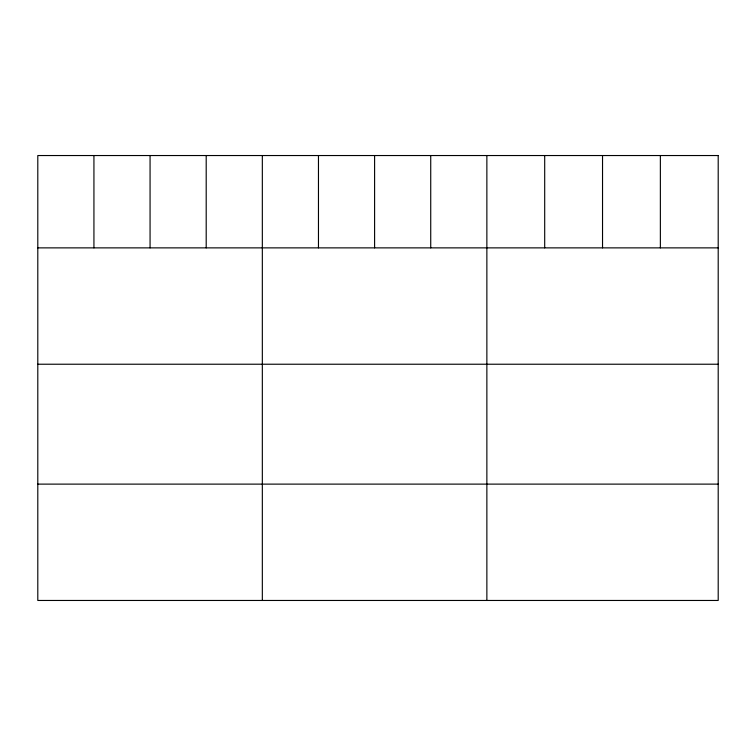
<?xml version="1.0" encoding="UTF-8"?>
<svg xmlns="http://www.w3.org/2000/svg" width="756" height="756" viewBox="0 0 756 756"><rect width="100%" height="100%" fill="white"/><g stroke="black" fill="none" stroke-linecap="round" stroke-linejoin="round"><path stroke-width="1.13" d="M37.8 247.874L718.2 247.874M37.8 364.231L718.2 364.231M37.8 484.114L718.2 484.114M660.366 155.538L660.366 247.874M602.532 155.538L602.532 247.874M544.698 155.538L544.698 247.874M486.864 155.538L486.864 600.462M430.731 155.538L430.731 247.874M374.598 155.538L374.598 247.874M318.465 155.538L318.465 247.874M262.332 155.538L262.332 600.462M206.199 155.538L206.199 247.874M150.066 155.538L150.066 247.874M93.933 155.538L93.933 247.874M718.2 155.538L37.8 155.538L37.8 600.462L718.2 600.462L718.2 155.538"/></g></svg>
